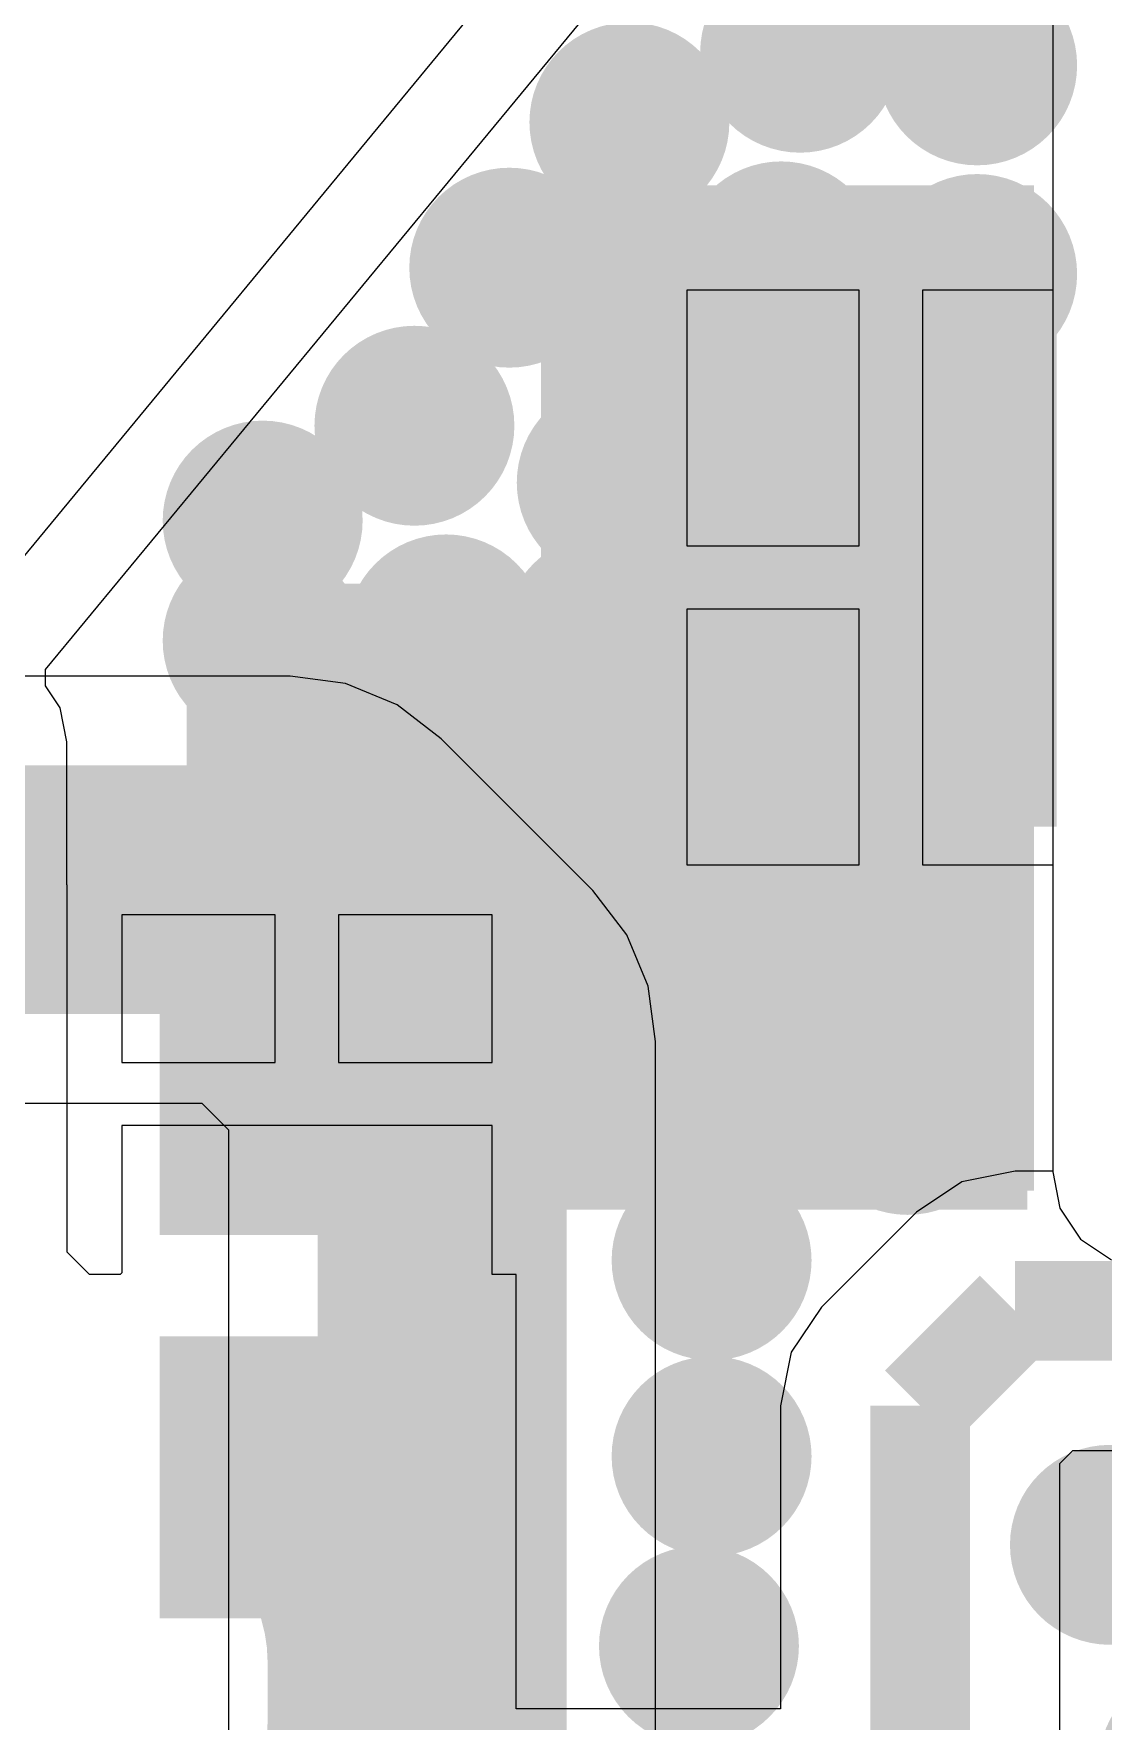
# Model space of a CAD drawing. Extents: x 56.2 to 141.8, y 48 to 96.4.
# Drawn here: x 80 to 84.3, y 60.43 to 67.21 of the extents above; entities that cross this region are included whole.
import ezdxf

# ---------------------------------------------------------------- set-up
doc = ezdxf.new("R2010")
doc.units = 0
doc.header["$MEASUREMENT"] = 0
for name, color, linetype in [('BOTTOMLAYER', 5, 'CONTINUOUS'), ('BOTTOMSOLDER', 6, 'CONTINUOUS'), ('MULTILAYER', 9, 'CONTINUOUS'), ('TOPLAYER', 1, 'CONTINUOUS'), ('TOPPASTE', 8, 'CONTINUOUS'), ('TOPSOLDER', 216, 'CONTINUOUS')]:
    doc.layers.add(name, color=color, linetype=linetype)

msp = doc.modelspace()

# ---------------------------------------------------------------- linework, layer by layer
at = {"layer": 'BOTTOMLAYER'}
for p, q in [((84.098056, 71.7042), (84.098056, 62.6364)), ((81.035401, 64.627333), (79.370199, 64.627333)), ((81.257295, 64.598121), (81.035401, 64.627333)), ((81.464069, 64.512472), (81.257295, 64.598121)), ((81.641627, 64.376226), (81.464069, 64.512472)), ((82.251227, 63.766626), (81.641627, 64.376226)), ((82.387473, 63.589068), (82.251227, 63.766626)), ((82.473122, 63.382294), (82.387473, 63.589068)), ((82.502334, 63.160399), (82.473122, 63.382294)), ((82.502334, 57.102964), (82.502334, 63.160399)), ((79.308201, 62.912666), (80.680281, 62.912666)), ((80.680281, 62.912666), (80.787667, 62.80528)), ((80.787667, 62.80528), (80.787667, 56.683991)), ((84.098056, 62.6364), (84.12716, 62.490083)), ((84.12716, 62.490083), (84.210042, 62.366042)), ((84.210042, 62.366042), (84.334083, 62.28316))]:
    msp.add_line(p, q, dxfattribs=at)
at = {"layer": 'BOTTOMLAYER', "const_width": 0.299999}
for points in [[(82.9334, 67.1322, 1), (83.2334, 67.1322, 1)], [(83.6446, 67.0814, 1), (83.9446, 67.0814, 1)], [(82.2476, 66.8528, 1), (82.5476, 66.8528, 1)], [(82.8572, 66.294, 1), (83.1572, 66.294, 1)], [(81.765, 66.2686, 1), (82.065, 66.2686, 1)], [(83.6446, 66.2432, 1), (83.9446, 66.2432, 1)], [(81.384, 65.6336, 1), (81.684, 65.6336, 1)], [(82.1968, 65.405, 1), (82.4968, 65.405, 1)], [(80.7744, 65.2526, 1), (81.0744, 65.2526, 1)], [(81.511, 64.7954, 1), (81.811, 64.7954, 1)], [(82.146, 64.7954, 1), (82.446, 64.7954, 1)], [(82.7302, 64.8462, 1), (83.0302, 64.8462, 1)], [(80.7744, 64.77, 1), (81.0744, 64.77, 1)], [(83.3144, 64.7446, 1), (83.6144, 64.7446, 1)], [(82.6032, 64.1604, 1), (82.9032, 64.1604, 1)], [(83.3398, 64.1096, 1), (83.6398, 64.1096, 1)], [(82.6286, 63.5508, 1), (82.9286, 63.5508, 1)], [(83.3652, 63.4492, 1), (83.6652, 63.4492, 1)], [(82.654, 62.8904, 1), (82.954, 62.8904, 1)], [(83.3652, 62.865, 1), (83.6652, 62.865, 1)], [(82.5778, 62.2808, 1), (82.8778, 62.2808, 1)], [(82.5778, 61.4934, 1), (82.8778, 61.4934, 1)], [(84.178, 61.1378, 1), (84.478, 61.1378, 1)], [(82.527, 60.7314, 1), (82.827, 60.7314, 1)]]:
    msp.add_lwpolyline(points, format="xyb", close=True, dxfattribs=at)
at = {"layer": 'BOTTOMLAYER', "const_width": 1.000001}
for points in [[(79.308201, 63.769999), (81.035401, 63.769999)], [(81.035401, 63.769999), (81.645001, 63.160399)], [(81.645001, 55.178201), (81.645001, 63.160399)]]:
    msp.add_lwpolyline(points, dxfattribs=at)
at = {"layer": 'BOTTOMSOLDER', "const_width": 0.401599}
for points in [[(82.8826, 67.1322, 1), (83.2842, 67.1322, 1)], [(83.5938, 67.0814, 1), (83.9954, 67.0814, 1)], [(82.1968, 66.8528, 1), (82.5984, 66.8528, 1)], [(81.7142, 66.2686, 1), (82.1158, 66.2686, 1)], [(82.8064, 66.294, 1), (83.208, 66.294, 1)], [(83.5938, 66.2432, 1), (83.9954, 66.2432, 1)], [(81.3332, 65.6336, 1), (81.7348, 65.6336, 1)], [(82.146, 65.405, 1), (82.5476, 65.405, 1)], [(80.7236, 65.2526, 1), (81.1252, 65.2526, 1)], [(82.6794, 64.8462, 1), (83.081, 64.8462, 1)], [(80.7236, 64.77, 1), (81.1252, 64.77, 1)], [(81.4602, 64.7954, 1), (81.8618, 64.7954, 1)], [(82.0952, 64.7954, 1), (82.4968, 64.7954, 1)], [(83.2636, 64.7446, 1), (83.6652, 64.7446, 1)], [(82.5524, 64.1604, 1), (82.954, 64.1604, 1)], [(83.289, 64.1096, 1), (83.6906, 64.1096, 1)], [(82.5778, 63.5508, 1), (82.9794, 63.5508, 1)], [(83.3144, 63.4492, 1), (83.716, 63.4492, 1)], [(82.6032, 62.8904, 1), (83.0048, 62.8904, 1)], [(83.3144, 62.865, 1), (83.716, 62.865, 1)], [(82.527, 62.2808, 1), (82.9286, 62.2808, 1)], [(82.527, 61.4934, 1), (82.9286, 61.4934, 1)], [(84.1272, 61.1378, 1), (84.5288, 61.1378, 1)], [(82.4762, 60.7314, 1), (82.8778, 60.7314, 1)], [(84.4828, 60.2488, 1), (84.8844, 60.2488, 1)]]:
    msp.add_lwpolyline(points, format="xyb", close=True, dxfattribs=at)
at = {"layer": 'MULTILAYER', "const_width": 0.299999}
for points in [[(82.9334, 67.1322, 1), (83.2334, 67.1322, 1)], [(83.6446, 67.0814, 1), (83.9446, 67.0814, 1)], [(82.2476, 66.8528, 1), (82.5476, 66.8528, 1)], [(82.8572, 66.294, 1), (83.1572, 66.294, 1)], [(81.765, 66.2686, 1), (82.065, 66.2686, 1)], [(83.6446, 66.2432, 1), (83.9446, 66.2432, 1)], [(81.384, 65.6336, 1), (81.684, 65.6336, 1)], [(82.1968, 65.405, 1), (82.4968, 65.405, 1)], [(80.7744, 65.2526, 1), (81.0744, 65.2526, 1)], [(81.511, 64.7954, 1), (81.811, 64.7954, 1)], [(82.146, 64.7954, 1), (82.446, 64.7954, 1)], [(82.7302, 64.8462, 1), (83.0302, 64.8462, 1)], [(80.7744, 64.77, 1), (81.0744, 64.77, 1)], [(83.3144, 64.7446, 1), (83.6144, 64.7446, 1)], [(82.6032, 64.1604, 1), (82.9032, 64.1604, 1)], [(83.3398, 64.1096, 1), (83.6398, 64.1096, 1)], [(82.6286, 63.5508, 1), (82.9286, 63.5508, 1)], [(83.3652, 63.4492, 1), (83.6652, 63.4492, 1)], [(82.654, 62.8904, 1), (82.954, 62.8904, 1)], [(83.3652, 62.865, 1), (83.6652, 62.865, 1)], [(82.5778, 62.2808, 1), (82.8778, 62.2808, 1)], [(82.5778, 61.4934, 1), (82.8778, 61.4934, 1)], [(84.178, 61.1378, 1), (84.478, 61.1378, 1)], [(82.527, 60.7314, 1), (82.827, 60.7314, 1)]]:
    msp.add_lwpolyline(points, format="xyb", close=True, dxfattribs=at)
at = {"layer": 'TOPLAYER'}
for p, q in [((84.098056, 71.755), (84.098056, 66.177996)), ((79.7052, 64.7954), (82.1182, 67.7164)), ((80.051999, 64.65489), (82.393323, 67.489123)), ((83.3206, 66.177996), (82.6286, 66.177996)), ((82.6286, 66.177996), (82.6286, 65.150997)), ((83.3206, 65.150997), (83.3206, 66.177996)), ((84.098056, 66.177996), (83.5746, 66.177996)), ((83.5746, 66.177996), (83.5746, 65.023997)), ((82.6286, 65.150997), (83.3206, 65.150997)), ((83.5746, 65.023997), (83.5746, 63.869999)), ((83.3206, 64.896997), (82.6286, 64.896997)), ((82.6286, 64.896997), (82.6286, 63.869999)), ((83.3206, 63.869999), (83.3206, 64.896997)), ((80.051999, 64.588603), (80.051999, 64.65489)), ((80.111092, 64.500163), (80.051999, 64.588603)), ((80.138257, 64.3636), (80.111092, 64.500163)), ((80.138257, 63.789603), (80.138257, 64.3636)), ((82.6286, 63.869999), (83.3206, 63.869999)), ((83.5746, 63.869999), (84.098056, 63.869999)), ((84.098056, 63.869999), (84.098056, 62.638374)), ((80.138798, 63.789603), (80.138257, 63.789603)), ((80.138798, 62.314003), (80.138798, 63.789603)), ((80.9752, 63.668199), (80.358201, 63.668199)), ((80.358201, 63.668199), (80.358201, 63.076198)), ((80.9752, 63.076198), (80.9752, 63.668199)), ((81.846199, 63.668199), (81.2292, 63.668199)), ((81.2292, 63.668199), (81.2292, 63.076198)), ((81.846199, 63.076198), (81.846199, 63.668199)), ((80.358201, 63.076198), (80.9752, 63.076198)), ((81.2292, 63.076198), (81.846199, 63.076198)), ((81.846199, 62.822198), (80.358201, 62.822198)), ((80.358201, 62.822198), (80.358201, 62.314003)), ((81.846199, 62.314003), (81.846199, 62.822198)), ((83.7324, 62.595686), (83.550473, 62.474127)), ((83.947, 62.638374), (83.7324, 62.595686)), ((84.098056, 62.638374), (83.947, 62.638374)), ((83.550473, 62.474127), (83.169473, 62.093127)), ((80.228603, 62.224199), (80.138798, 62.314003)), ((80.358201, 62.314003), (80.358198, 62.314)), ((80.358198, 62.314), (80.358201, 62.314)), ((80.358201, 62.314), (80.358198, 62.230201)), ((81.846199, 62.314), (81.846202, 62.314003)), ((81.846202, 62.314003), (81.846199, 62.314003)), ((81.846202, 62.230198), (81.846199, 62.314)), ((80.262202, 62.224199), (80.228603, 62.224199)), ((80.352196, 62.224196), (80.262202, 62.224201)), ((80.262202, 62.224201), (80.262202, 62.224199)), ((80.358198, 62.230201), (80.352196, 62.224196)), ((81.846202, 62.224199), (81.846202, 62.230198)), ((81.846202, 62.224196), (81.846202, 62.224199)), ((81.942198, 62.224196), (81.846202, 62.224196)), ((81.942198, 60.594199), (81.942198, 62.224196)), ((83.169473, 62.093127), (83.047914, 61.9112)), ((83.047914, 61.9112), (83.005226, 61.6966)), ((83.005226, 61.6966), (83.005226, 60.479198)), ((84.126774, 61.46432), (84.17928, 61.516826)), ((84.17928, 61.516826), (84.651479, 61.516826)), ((84.126774, 60.0964), (84.126774, 61.46432)), ((81.942201, 60.594199), (81.942198, 60.594199)), ((81.942201, 60.479198), (81.942201, 60.594199)), ((83.005226, 60.479198), (81.942201, 60.479198))]:
    msp.add_line(p, q, dxfattribs=at)
for points, const_width in [([(82.9334, 67.1322, 1), (83.2334, 67.1322, 1)], 0.299999), ([(83.6446, 67.0814, 1), (83.9446, 67.0814, 1)], 0.299999), ([(82.2476, 66.8528, 1), (82.5476, 66.8528, 1)], 0.299999), ([(82.8572, 66.294, 1), (83.1572, 66.294, 1)], 0.299999), ([(81.765, 66.2686, 1), (82.065, 66.2686, 1)], 0.299999), ([(83.6446, 66.2432, 1), (83.9446, 66.2432, 1)], 0.299999), ([(81.384, 65.6336, 1), (81.684, 65.6336, 1)], 0.299999), ([(82.1968, 65.405, 1), (82.4968, 65.405, 1)], 0.299999), ([(80.7744, 65.2526, 1), (81.0744, 65.2526, 1)], 0.299999), ([(81.511, 64.7954, 1), (81.811, 64.7954, 1)], 0.299999), ([(82.146, 64.7954, 1), (82.446, 64.7954, 1)], 0.299999), ([(82.7302, 64.8462, 1), (83.0302, 64.8462, 1)], 0.299999), ([(80.7744, 64.77, 1), (81.0744, 64.77, 1)], 0.299999), ([(83.3144, 64.7446, 1), (83.6144, 64.7446, 1)], 0.299999), ([(82.6032, 64.1604, 1), (82.9032, 64.1604, 1)], 0.299999), ([(83.3398, 64.1096, 1), (83.6398, 64.1096, 1)], 0.299999), ([(82.6286, 63.5508, 1), (82.9286, 63.5508, 1)], 0.299999), ([(83.3652, 63.4492, 1), (83.6652, 63.4492, 1)], 0.299999), ([(82.654, 62.8904, 1), (82.954, 62.8904, 1)], 0.299999), ([(83.3652, 62.865, 1), (83.6652, 62.865, 1)], 0.299999), ([(82.5778, 62.2808, 1), (82.8778, 62.2808, 1)], 0.299999), ([(82.5778, 61.4934, 1), (82.8778, 61.4934, 1)], 0.299999), ([(84.178, 61.1378, 1), (84.478, 61.1378, 1)], 0.299999), ([(80.804461, 61.186456, 1), (80.954458, 61.186456, 1)], 0.15), ([(80.804461, 61.186456, 1), (80.954458, 61.186456, 1)], 0.15), ([(80.804461, 61.186456, 1), (80.954458, 61.186456, 1)], 0.15), ([(80.804461, 61.186456, 1), (80.954458, 61.186456, 1)], 0.15), ([(80.804461, 61.186456, 1), (80.954458, 61.186456, 1)], 0.15), ([(80.804461, 61.186456, 1), (80.954458, 61.186456, 1)], 0.15), ([(80.804461, 61.186456, 1), (80.954458, 61.186456, 1)], 0.15), ([(80.804461, 61.186456, 1), (80.954458, 61.186456, 1)], 0.15), ([(80.804461, 61.186456, 1), (80.954458, 61.186456, 1)], 0.15), ([(80.804461, 61.186456, 1), (80.954458, 61.186456, 1)], 0.15), ([(80.804461, 61.186456, 1), (80.954458, 61.186456, 1)], 0.15), ([(80.804461, 61.186456, 1), (80.954458, 61.186456, 1)], 0.15), ([(80.804461, 61.186456, 1), (80.954458, 61.186456, 1)], 0.15), ([(80.804461, 61.186456, 1), (80.954458, 61.186456, 1)], 0.15), ([(81.249939, 61.186459, 1), (81.399936, 61.186459, 1)], 0.15), ([(81.249939, 61.186459, 1), (81.399936, 61.186459, 1)], 0.15), ([(81.249939, 61.186459, 1), (81.399936, 61.186459, 1)], 0.15), ([(81.249939, 61.186459, 1), (81.399936, 61.186459, 1)], 0.15), ([(81.249939, 61.186459, 1), (81.399936, 61.186459, 1)], 0.15), ([(81.249939, 61.186459, 1), (81.399936, 61.186459, 1)], 0.15), ([(81.249939, 61.186459, 1), (81.399936, 61.186459, 1)], 0.15), ([(81.249939, 61.186459, 1), (81.399936, 61.186459, 1)], 0.15), ([(81.249939, 61.186459, 1), (81.399936, 61.186459, 1)], 0.15), ([(81.249939, 61.186459, 1), (81.399936, 61.186459, 1)], 0.15), ([(81.249939, 61.186459, 1), (81.399936, 61.186459, 1)], 0.15), ([(81.249939, 61.186459, 1), (81.399936, 61.186459, 1)], 0.15), ([(81.249939, 61.186459, 1), (81.399936, 61.186459, 1)], 0.15), ([(81.249939, 61.186459, 1), (81.399936, 61.186459, 1)], 0.15), ([(82.527, 60.7314, 1), (82.827, 60.7314, 1)], 0.299999), ([(81.019203, 60.668027, 1), (81.1692, 60.668027, 1)], 0.15), ([(81.019203, 60.668027, 1), (81.1692, 60.668027, 1)], 0.15), ([(81.019203, 60.668027, 1), (81.1692, 60.668027, 1)], 0.15), ([(81.019203, 60.668027, 1), (81.1692, 60.668027, 1)], 0.15), ([(81.019203, 60.668027, 1), (81.1692, 60.668027, 1)], 0.15), ([(81.019203, 60.668027, 1), (81.1692, 60.668027, 1)], 0.15), ([(81.019203, 60.668027, 1), (81.1692, 60.668027, 1)], 0.15), ([(81.019203, 60.668027, 1), (81.1692, 60.668027, 1)], 0.15), ([(81.019203, 60.668027, 1), (81.1692, 60.668027, 1)], 0.15), ([(81.019203, 60.668027, 1), (81.1692, 60.668027, 1)], 0.15), ([(81.019203, 60.668027, 1), (81.1692, 60.668027, 1)], 0.15), ([(81.019203, 60.668027, 1), (81.1692, 60.668027, 1)], 0.15), ([(81.019203, 60.668027, 1), (81.1692, 60.668027, 1)], 0.15), ([(81.019203, 60.668027, 1), (81.1692, 60.668027, 1)], 0.15), ([(81.019203, 60.629409, 1), (81.1692, 60.629409, 1)], 0.15), ([(81.019203, 60.629409, 1), (81.1692, 60.629409, 1)], 0.15), ([(81.019203, 60.629409, 1), (81.1692, 60.629409, 1)], 0.15), ([(81.019203, 60.629409, 1), (81.1692, 60.629409, 1)], 0.15), ([(81.019203, 60.629409, 1), (81.1692, 60.629409, 1)], 0.15), ([(81.019203, 60.629409, 1), (81.1692, 60.629409, 1)], 0.15), ([(81.019203, 60.629409, 1), (81.1692, 60.629409, 1)], 0.15), ([(81.019203, 60.629409, 1), (81.1692, 60.629409, 1)], 0.15), ([(81.019203, 60.629409, 1), (81.1692, 60.629409, 1)], 0.15), ([(81.019203, 60.629409, 1), (81.1692, 60.629409, 1)], 0.15), ([(81.019203, 60.629409, 1), (81.1692, 60.629409, 1)], 0.15), ([(81.019203, 60.629409, 1), (81.1692, 60.629409, 1)], 0.15), ([(81.019203, 60.629409, 1), (81.1692, 60.629409, 1)], 0.15), ([(81.019203, 60.629409, 1), (81.1692, 60.629409, 1)], 0.15), ([(81.019203, 60.424677, 1), (81.1692, 60.424677, 1)], 0.15), ([(81.019203, 60.424677, 1), (81.1692, 60.424677, 1)], 0.15), ([(81.019203, 60.424677, 1), (81.1692, 60.424677, 1)], 0.15), ([(81.019203, 60.424677, 1), (81.1692, 60.424677, 1)], 0.15), ([(81.019203, 60.424677, 1), (81.1692, 60.424677, 1)], 0.15), ([(81.019203, 60.424677, 1), (81.1692, 60.424677, 1)], 0.15), ([(81.019203, 60.424677, 1), (81.1692, 60.424677, 1)], 0.15), ([(81.019203, 60.424677, 1), (81.1692, 60.424677, 1)], 0.15), ([(81.019203, 60.424677, 1), (81.1692, 60.424677, 1)], 0.15), ([(81.019203, 60.424677, 1), (81.1692, 60.424677, 1)], 0.15), ([(81.019203, 60.424677, 1), (81.1692, 60.424677, 1)], 0.15), ([(81.019203, 60.424677, 1), (81.1692, 60.424677, 1)], 0.15), ([(81.019203, 60.424677, 1), (81.1692, 60.424677, 1)], 0.15), ([(81.019203, 60.424677, 1), (81.1692, 60.424677, 1)], 0.15), ([(81.019203, 60.424677, 1), (81.1692, 60.424677, 1)], 0.15), ([(81.019203, 60.424677, 1), (81.1692, 60.424677, 1)], 0.15), ([(81.019203, 60.424677, 1), (81.1692, 60.424677, 1)], 0.15), ([(81.019203, 60.424677, 1), (81.1692, 60.424677, 1)], 0.15), ([(81.019203, 60.424677, 1), (81.1692, 60.424677, 1)], 0.15), ([(81.019203, 60.424677, 1), (81.1692, 60.424677, 1)], 0.15), ([(81.019203, 60.424677, 1), (81.1692, 60.424677, 1)], 0.15), ([(81.019203, 60.424677, 1), (81.1692, 60.424677, 1)], 0.15), ([(81.019203, 60.424677, 1), (81.1692, 60.424677, 1)], 0.15), ([(81.019203, 60.424677, 1), (81.1692, 60.424677, 1)], 0.15), ([(81.019203, 60.424677, 1), (81.1692, 60.424677, 1)], 0.15), ([(81.019203, 60.424677, 1), (81.1692, 60.424677, 1)], 0.15), ([(81.019203, 60.424677, 1), (81.1692, 60.424677, 1)], 0.15), ([(81.019203, 60.424677, 1), (81.1692, 60.424677, 1)], 0.15)]:
    msp.add_lwpolyline(points, format="xyb", close=True, dxfattribs=dict(at, const_width=const_width))
for points, const_width in [([(83.566, 61.6966), (83.947, 62.0776)], 0.399999), ([(83.947, 62.0776), (84.9884, 62.0776)], 0.399999), ([(83.566, 60.0964), (83.566, 61.6966)], 0.399999), ([(81.094202, 59.6392), (81.094202, 61.401198)], 0.299999), ([(81.094202, 61.401198), (81.1022, 61.409196)], 0.254)]:
    msp.add_lwpolyline(points, dxfattribs=dict(at, const_width=const_width))
at = {"layer": 'TOPLAYER', "const_width": 0.299999}
for points in [[(80.87946, 61.186456, -0.198912), (81.094202, 60.668027)], [(80.87946, 61.186456, -0.198912), (81.094202, 60.668027)], [(80.87946, 61.186456, -0.198912), (81.094202, 60.668027)], [(80.87946, 61.186456, -0.198912), (81.094202, 60.668027)], [(80.87946, 61.186456, -0.198912), (81.094202, 60.668027)], [(80.87946, 61.186456, -0.198912), (81.094202, 60.668027)], [(80.87946, 61.186456, -0.198912), (81.094202, 60.668027)], [(80.87946, 61.186456, -0.198912), (81.094202, 60.668027)], [(80.87946, 61.186456, -0.198912), (81.094202, 60.668027)], [(80.87946, 61.186456, -0.198912), (81.094202, 60.668027)], [(80.87946, 61.186456, -0.198912), (81.094202, 60.668027)], [(80.87946, 61.186456, -0.198912), (81.094202, 60.668027)], [(80.87946, 61.186456, -0.198912), (81.094202, 60.668027)], [(80.87946, 61.186456, -0.198912), (81.094202, 60.668027)], [(81.094202, 60.629409, -0.198912), (81.324938, 61.186459)], [(81.094202, 60.629409, -0.198912), (81.324938, 61.186459)], [(81.094202, 60.629409, -0.198912), (81.324938, 61.186459)], [(81.094202, 60.629409, -0.198912), (81.324938, 61.186459)], [(81.094202, 60.629409, -0.198912), (81.324938, 61.186459)], [(81.094202, 60.629409, -0.198912), (81.324938, 61.186459)], [(81.094202, 60.629409, -0.198912), (81.324938, 61.186459)], [(81.094202, 60.629409, -0.198912), (81.324938, 61.186459)], [(81.094202, 60.629409, -0.198912), (81.324938, 61.186459)], [(81.094202, 60.629409, -0.198912), (81.324938, 61.186459)], [(81.094202, 60.629409, -0.198912), (81.324938, 61.186459)], [(81.094202, 60.629409, -0.198912), (81.324938, 61.186459)], [(81.094202, 60.629409, -0.198912), (81.324938, 61.186459)], [(81.094202, 60.629409, -0.198912), (81.324938, 61.186459)], [(81.094202, 60.424677, -0.198912), (80.871461, 59.886939)], [(81.094202, 60.424677, -0.198912), (80.871461, 59.886939)], [(81.094202, 60.424677, -0.198912), (80.871461, 59.886939)], [(81.094202, 60.424677, -0.198912), (80.871461, 59.886939)], [(81.094202, 60.424677, -0.198912), (80.871461, 59.886939)], [(81.094202, 60.424677, -0.198912), (80.871461, 59.886939)], [(81.094202, 60.424677, -0.198912), (80.871461, 59.886939)], [(81.094202, 60.424677, -0.198912), (80.871461, 59.886939)], [(81.094202, 60.424677, -0.198912), (80.871461, 59.886939)], [(81.094202, 60.424677, -0.198912), (80.871461, 59.886939)], [(81.094202, 60.424677, -0.198912), (80.871461, 59.886939)], [(81.094202, 60.424677, -0.198912), (80.871461, 59.886939)], [(81.094202, 60.424677, -0.198912), (80.871461, 59.886939)], [(81.094202, 60.424677, -0.198912), (80.871461, 59.886939)], [(81.316942, 59.886939, -0.198912), (81.094202, 60.424677)], [(81.316942, 59.886939, -0.198912), (81.094202, 60.424677)], [(81.316942, 59.886939, -0.198912), (81.094202, 60.424677)], [(81.316942, 59.886939, -0.198912), (81.094202, 60.424677)], [(81.316942, 59.886939, -0.198912), (81.094202, 60.424677)], [(81.316942, 59.886939, -0.198912), (81.094202, 60.424677)], [(81.316942, 59.886939, -0.198912), (81.094202, 60.424677)], [(81.316942, 59.886939, -0.198912), (81.094202, 60.424677)], [(81.316942, 59.886939, -0.198912), (81.094202, 60.424677)], [(81.316942, 59.886939, -0.198912), (81.094202, 60.424677)], [(81.316942, 59.886939, -0.198912), (81.094202, 60.424677)], [(81.316942, 59.886939, -0.198912), (81.094202, 60.424677)], [(81.316942, 59.886939, -0.198912), (81.094202, 60.424677)], [(81.316942, 59.886939, -0.198912), (81.094202, 60.424677)]]:
    msp.add_lwpolyline(points, format="xyb", dxfattribs=at)
at = {"layer": 'TOPLAYER'}
for points in [[(82.042, 62.5602), (84.0232, 62.5602), (82.042, 66.5988), (84.0232, 66.5988)], [(84.012601, 65.923996), (82.8826, 65.923996), (84.012601, 64.123999), (82.8826, 64.123999)], [(82.0674, 64.389), (83.9724, 64.389), (82.0674, 65.7606), (83.9724, 65.7606)], [(80.6196, 62.484), (83.996454, 62.484), (80.6196, 64.9986), (83.996454, 64.9986)], [(80.612201, 63.414199), (80.612201, 62.484198), (81.592199, 63.414199), (81.592199, 62.484198)], [(80.612201, 61.874197), (80.612201, 60.944196), (81.592199, 61.874197), (81.592199, 60.944196)]]:
    msp.add_solid(points, dxfattribs=at)
at = {"layer": 'TOPPASTE'}
for points in [[(84.012601, 65.923996), (82.8826, 65.923996), (84.012601, 64.123999), (82.8826, 64.123999)], [(80.612201, 63.414199), (80.612201, 62.484198), (81.592199, 63.414199), (81.592199, 62.484198)], [(80.612201, 61.874197), (80.612201, 60.944196), (81.592199, 61.874197), (81.592199, 60.944196)]]:
    msp.add_solid(points, dxfattribs=at)
at = {"layer": 'TOPSOLDER', "const_width": 0.401599}
for points in [[(82.8826, 67.1322, 1), (83.2842, 67.1322, 1)], [(83.5938, 67.0814, 1), (83.9954, 67.0814, 1)], [(82.1968, 66.8528, 1), (82.5984, 66.8528, 1)], [(81.7142, 66.2686, 1), (82.1158, 66.2686, 1)], [(82.8064, 66.294, 1), (83.208, 66.294, 1)], [(83.5938, 66.2432, 1), (83.9954, 66.2432, 1)], [(81.3332, 65.6336, 1), (81.7348, 65.6336, 1)], [(82.146, 65.405, 1), (82.5476, 65.405, 1)], [(80.7236, 65.2526, 1), (81.1252, 65.2526, 1)], [(82.6794, 64.8462, 1), (83.081, 64.8462, 1)], [(80.7236, 64.77, 1), (81.1252, 64.77, 1)], [(81.4602, 64.7954, 1), (81.8618, 64.7954, 1)], [(82.0952, 64.7954, 1), (82.4968, 64.7954, 1)], [(83.2636, 64.7446, 1), (83.6652, 64.7446, 1)], [(82.5524, 64.1604, 1), (82.954, 64.1604, 1)], [(83.289, 64.1096, 1), (83.6906, 64.1096, 1)], [(82.5778, 63.5508, 1), (82.9794, 63.5508, 1)], [(83.3144, 63.4492, 1), (83.716, 63.4492, 1)], [(82.6032, 62.8904, 1), (83.0048, 62.8904, 1)], [(83.3144, 62.865, 1), (83.716, 62.865, 1)], [(82.527, 62.2808, 1), (82.9286, 62.2808, 1)], [(82.527, 61.4934, 1), (82.9286, 61.4934, 1)], [(84.1272, 61.1378, 1), (84.5288, 61.1378, 1)], [(82.4762, 60.7314, 1), (82.8778, 60.7314, 1)], [(84.4828, 60.2488, 1), (84.8844, 60.2488, 1)]]:
    msp.add_lwpolyline(points, format="xyb", close=True, dxfattribs=at)
at = {"layer": 'TOPSOLDER'}
for points in [[(84.114201, 66.025596), (82.781, 66.025596), (84.114201, 64.022399), (82.781, 64.022399)], [(80.510601, 63.515799), (80.510601, 62.382598), (81.693799, 63.515799), (81.693799, 62.382598)], [(80.510601, 61.975797), (80.510601, 60.842596), (81.693799, 61.975797), (81.693799, 60.842596)]]:
    msp.add_solid(points, dxfattribs=at)

doc.saveas('drawing.dxf')
